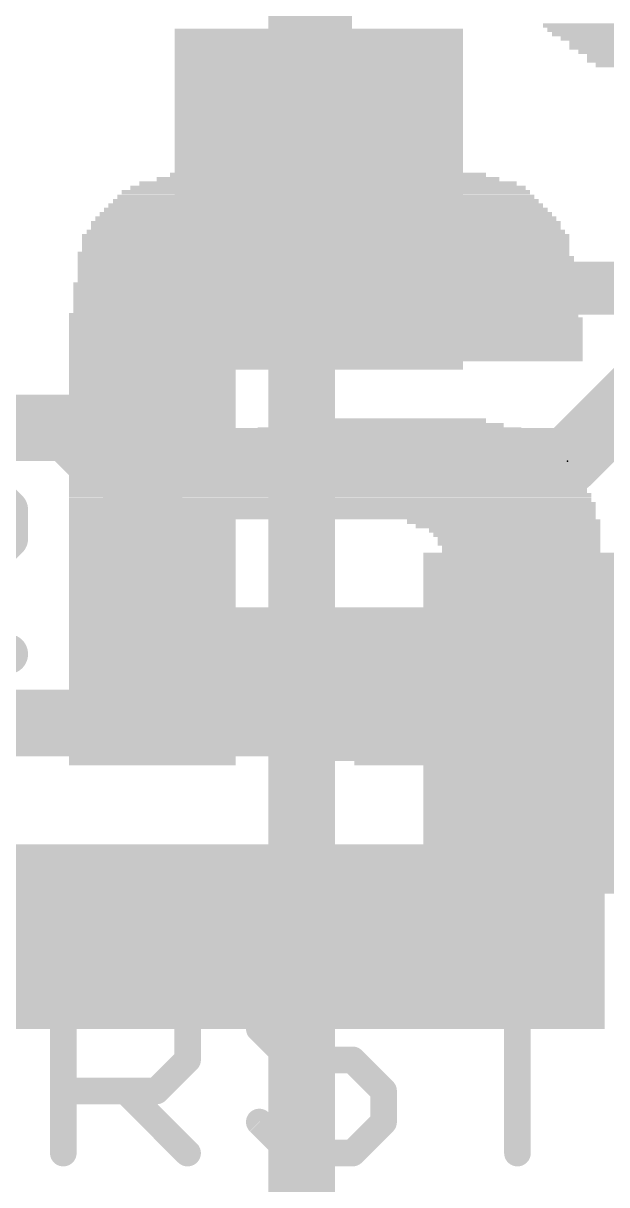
# Model space of a CAD drawing. Extents: x -13.3 to 27, y -0.1 to 27.4.
# Drawn here: x 18.622 to 20.85, y 2.444 to 6.879 of the extents above; entities that cross this region are included whole.
import ezdxf

# ---------------------------------------------------------------- set-up
doc = ezdxf.new("R2010")
doc.units = 0
for name, color, linetype in [('1', 12, 'CONTINUOUS'), ('16', 132, 'CONTINUOUS'), ('21', 40, 'CONTINUOUS'), ('22', 6, 'CONTINUOUS'), ('23', 40, 'CONTINUOUS'), ('25', 253, 'CONTINUOUS'), ('29', 253, 'CONTINUOUS'), ('31', 253, 'CONTINUOUS'), ('51', 253, 'CONTINUOUS')]:
    doc.layers.add(name, color=color, linetype=linetype)

# ---------------------------------------------------------------- blocks, each defined once
blk = doc.blocks.new('RECT')
blk.add_solid([(-0.5, -0.5), (0.5, -0.5), (-0.5, 0.5), (0.5, 0.5)])

msp = doc.modelspace()

# ---------------------------------------------------------------- linework, layer by layer
at = {"layer": '1', "const_width": 0.254}
for points in [[(19.751, 7.366), (19.751, 6.207)], [(20.701, 5.207), (21.651, 6.157)], [(17.145, 5.334), (18.796, 5.334)], [(18.796, 5.334), (18.923, 5.207)], [(18.923, 5.207), (20.701, 5.207)], [(18.018, 4.207), (20.701, 4.207)]]:
    msp.add_lwpolyline(points, dxfattribs=at)
at = {"layer": '1', "const_width": 0.127}
for points in [[(19.6875, 6.207, 1), (19.8145, 6.207)], [(18.8409, 5.3789, 1), (18.7511, 5.2891)], [(18.796, 5.2705, 1), (18.796, 5.3975)], [(18.923, 5.2705, 1), (18.923, 5.1435)], [(20.701, 5.1435, 1), (20.701, 5.2705)], [(18.8781, 5.1621, 1), (18.9679, 5.2519)], [(20.6561, 5.2519, 1), (20.7459, 5.1621)], [(20.701, 4.1435, 1), (20.701, 4.2705)]]:
    msp.add_lwpolyline(points, format="xyb", dxfattribs=at)
at = {"layer": '16', "const_width": 0.254}
msp.add_lwpolyline([(19.685, 1.27), (19.685, 8.636)], dxfattribs=at)
at = {"layer": '21'}
for points, const_width in [([(19.0286, 4.5466), (19.0286, 5.8594)], 0.2032), ([(20.4786, 5.8674), (20.9374, 5.8674)], 0.2032), ([(19.9874, 4.5466), (19.0286, 4.5466)], 0.2032), ([(18.7752, 2.5654), (18.7752, 3.2772)], 0.1016), ([(18.7752, 3.2772), (19.1311, 3.2772)], 0.1016), ([(19.1311, 3.2772), (19.2497, 3.1586)], 0.1016), ([(19.6422, 3.2772), (19.5236, 3.1586)], 0.1016), ([(19.8795, 3.2772), (19.6422, 3.2772)], 0.1016), ([(19.9981, 3.1586), (19.8795, 3.2772)], 0.1016), ([(20.272, 3.2772), (20.7465, 3.2772)], 0.1016), ([(20.5093, 2.5654), (20.5093, 3.2772)], 0.1016), ([(19.2497, 3.1586), (19.2497, 2.9213)], 0.1016), ([(19.5236, 3.1586), (19.5236, 3.0399)], 0.1016), ([(19.5236, 3.0399), (19.6422, 2.9213)], 0.1016), ([(19.2497, 2.9213), (19.1311, 2.8027)], 0.1016), ([(19.6422, 2.9213), (19.8795, 2.9213)], 0.1016), ([(19.8795, 2.9213), (19.9981, 2.8027)], 0.1016), ([(19.1311, 2.8027), (18.7752, 2.8027)], 0.1016), ([(19.0124, 2.8027), (19.2497, 2.5654)], 0.1016), ([(19.9981, 2.8027), (19.9981, 2.684)], 0.1016), ([(19.6422, 2.5654), (19.5236, 2.684)], 0.1016), ([(19.9981, 2.684), (19.8795, 2.5654)], 0.1016), ([(19.8795, 2.5654), (19.6422, 2.5654)], 0.1016)]:
    msp.add_lwpolyline(points, dxfattribs=dict(at, const_width=const_width))
for points, const_width in [([(19.0794, 5.8594, 1), (18.9778, 5.8594)], 0.1016), ([(20.4786, 5.9182, 1), (20.4786, 5.8166)], 0.1016), ([(19.0286, 4.5974, 1), (19.0286, 4.4958)], 0.1016), ([(19.9874, 4.4958, 1), (19.9874, 4.5974)], 0.1016), ([(18.9778, 4.5466, 1), (19.0794, 4.5466)], 0.1016), ([(18.8006, 3.2772, 1), (18.7498, 3.2772)], 0.0508), ([(18.7752, 3.3026, 1), (18.7752, 3.2518)], 0.0508), ([(19.149, 3.2952, 1), (19.1131, 3.2592)], 0.0508), ([(19.1311, 3.2518, 1), (19.1311, 3.3026)], 0.0508), ([(19.6422, 3.3026, 1), (19.6422, 3.2518)], 0.0508), ([(19.6602, 3.2592, 1), (19.6243, 3.2952)], 0.0508), ([(19.8975, 3.2952, 1), (19.8615, 3.2592)], 0.0508), ([(19.8795, 3.2518, 1), (19.8795, 3.3026)], 0.0508), ([(20.272, 3.3026, 1), (20.272, 3.2518)], 0.0508), ([(20.5347, 3.2772, 1), (20.4839, 3.2772)], 0.0508), ([(20.7465, 3.2518, 1), (20.7465, 3.3026)], 0.0508), ([(19.2751, 3.1586, 1), (19.2243, 3.1586)], 0.0508), ([(19.2318, 3.1406, 1), (19.2677, 3.1765)], 0.0508), ([(19.549, 3.1586, 1), (19.4982, 3.1586)], 0.0508), ([(19.5056, 3.1765, 1), (19.5416, 3.1406)], 0.0508), ([(19.9802, 3.1406, 1), (20.0161, 3.1765)], 0.0508), ([(19.5416, 3.0579, 1), (19.5056, 3.022)], 0.0508), ([(19.4982, 3.0399, 1), (19.549, 3.0399)], 0.0508), ([(19.2677, 2.9033, 1), (19.2318, 2.9393)], 0.0508), ([(19.6422, 2.9467, 1), (19.6422, 2.8959)], 0.0508), ([(19.8975, 2.9393, 1), (19.8615, 2.9033)], 0.0508), ([(19.8795, 2.8959, 1), (19.8795, 2.9467)], 0.0508), ([(19.2243, 2.9213, 1), (19.2751, 2.9213)], 0.0508), ([(19.6243, 2.9033, 1), (19.6602, 2.9393)], 0.0508), ([(18.7752, 2.8281, 1), (18.7752, 2.7773)], 0.0508), ([(19.0304, 2.8206, 1), (18.9945, 2.7847)], 0.0508), ([(19.1131, 2.8206, 1), (19.149, 2.7847)], 0.0508), ([(19.1311, 2.7773, 1), (19.1311, 2.8281)], 0.0508), ([(20.0235, 2.8027, 1), (19.9727, 2.8027)], 0.0508), ([(19.9802, 2.7847, 1), (20.0161, 2.8206)], 0.0508), ([(19.5416, 2.702, 1), (19.5056, 2.6661)], 0.0508), ([(19.9727, 2.684, 1), (20.0235, 2.684)], 0.0508), ([(20.0161, 2.6661, 1), (19.9802, 2.702)], 0.0508), ([(19.6422, 2.5908, 1), (19.6422, 2.54)], 0.0508), ([(19.8795, 2.54, 1), (19.8795, 2.5908)], 0.0508), ([(18.7498, 2.5654, 1), (18.8006, 2.5654)], 0.0508), ([(19.2318, 2.5474, 1), (19.2677, 2.5834)], 0.0508), ([(19.6243, 2.5474, 1), (19.6602, 2.5834)], 0.0508), ([(19.8615, 2.5834, 1), (19.8975, 2.5474)], 0.0508), ([(20.4839, 2.5654, 1), (20.5347, 2.5654)], 0.0508)]:
    msp.add_lwpolyline(points, format="xyb", dxfattribs=dict(at, const_width=const_width))
at = {"layer": '23'}
msp.add_point((20.701, 5.207), dxfattribs=at)
at = {"layer": '25', "const_width": 0.1524}
for points in [[(18.5644, 5.0212), (18.4543, 5.1314)], [(18.5644, 4.911), (18.5644, 5.0212)], [(18.1238, 4.4704), (18.5644, 4.911)], [(18.5644, 4.4704), (18.1238, 4.4704)]]:
    msp.add_lwpolyline(points, dxfattribs=at)
at = {"layer": '25', "const_width": 0.0762}
for points in [[(18.6025, 5.0212, 1), (18.5263, 5.0212)], [(18.5375, 4.9943, 1), (18.5914, 5.0481)], [(18.5914, 4.8841, 1), (18.5375, 4.938)], [(18.5263, 4.911, 1), (18.6025, 4.911)], [(18.5644, 4.4323, 1), (18.5644, 4.5085)]]:
    msp.add_lwpolyline(points, format="xyb", dxfattribs=at)
at = {"layer": '51'}
for points, const_width in [([(19.1286, 4.5466), (19.1286, 5.8674)], 0.2032), ([(19.1286, 5.8674), (22.2734, 5.8674)], 0.1524), ([(22.2734, 4.5466), (19.1286, 4.5466)], 0.2032)]:
    msp.add_lwpolyline(points, dxfattribs=dict(at, const_width=const_width))
for points, const_width in [([(19.1794, 5.8674, 1), (19.0778, 5.8674)], 0.1016), ([(19.1286, 5.9055, 1), (19.1286, 5.8293)], 0.0762), ([(19.1286, 4.5974, 1), (19.1286, 4.4958)], 0.1016), ([(19.0778, 4.5466, 1), (19.1794, 4.5466)], 0.1016)]:
    msp.add_lwpolyline(points, format="xyb", dxfattribs=dict(at, const_width=const_width))

# ---------------------------------------------------------------- block references
at = {"layer": '1', "yscale": 1.2, "rotation": 180}
for p in [(19.751, 6.207), (20.701, 4.207)]:
    msp.add_blockref('RECT', p, dxfattribs=at)
at = {"layer": '22', "rotation": 180}
for p, xscale, yscale in [((21.7137, 6.8702), 2.2128, 0.0168), ((21.7053, 6.8534), 2.1626, 0.0168), ((21.7137, 6.8367), 2.1458, 0.0167), ((21.7137, 6.8199), 2.0788, 0.0168), ((21.7221, 6.8032), 2.0284, 0.0167), ((21.7221, 6.7864), 2.0284, 0.0168), ((21.7221, 6.7696), 1.9614, 0.0168), ((21.7305, 6.7529), 1.9111, 0.0167), ((21.7305, 6.7361), 1.9111, 0.0168), ((21.7388, 6.7193), 1.8608, 0.0168), ((19.7858, 6.3002), 1.207, 0.0168), ((19.7858, 6.2499), 1.5087, 0.0168), ((19.7858, 6.2667), 1.4417, 0.0168), ((19.7858, 6.2835), 1.3076, 0.0167), ((19.7775, 6.1997), 1.6261, 0.0167), ((19.7775, 6.2164), 1.5925, 0.0168), ((19.7775, 6.2332), 1.5591, 0.0167), ((19.7775, 6.1661), 1.6931, 0.0168), ((19.7775, 6.1829), 1.6597, 0.0168), ((19.7775, 6.1158), 1.7937, 0.0168), ((19.7775, 6.1326), 1.7603, 0.0168), ((19.7775, 6.1494), 1.7267, 0.0167), ((19.7775, 6.0823), 1.8273, 0.0168), ((19.7775, 6.0991), 1.7937, 0.0167), ((19.7775, 6.0655), 1.8608, 0.0168), ((19.7775, 6.0488), 1.8608, 0.0167), ((19.7775, 6.032), 1.8608, 0.0168), ((19.7691, 5.9985), 1.8776, 0.0167), ((19.7775, 5.9817), 1.8943, 0.0168), ((19.7775, 6.0152), 1.8608, 0.0168), ((19.7775, 5.9649), 1.8943, 0.0167), ((19.7775, 5.9482), 1.8943, 0.0168), ((19.7775, 5.9314), 1.8943, 0.0168), ((19.7775, 5.9146), 1.8943, 0.0167), ((19.7775, 5.8979), 1.8943, 0.0168), ((19.7775, 5.8811), 1.9279, 0.0168), ((19.7775, 5.8643), 1.9279, 0.0167), ((19.7775, 5.8476), 1.9279, 0.0168), ((19.7775, 5.8308), 1.9279, 0.0168), ((19.1572, 5.814), 0.6873, 0.0167), ((20.4145, 5.814), 0.6538, 0.0167), ((19.132, 5.7638), 0.6705, 0.0168), ((19.1488, 5.7973), 0.6706, 0.0168), ((19.1404, 5.7805), 0.6538, 0.0167), ((20.4145, 5.7973), 0.6538, 0.0168), ((20.4313, 5.7805), 0.6203, 0.0167), ((20.4313, 5.7638), 0.6203, 0.0168), ((19.132, 5.747), 0.6705, 0.0168), ((19.1237, 5.7302), 0.6538, 0.0167), ((19.1237, 5.7135), 0.6538, 0.0168), ((20.4396, 5.747), 0.637, 0.0168), ((20.448, 5.7302), 0.6202, 0.0167), ((20.448, 5.7135), 0.6202, 0.0168), ((19.1237, 5.6967), 0.6538, 0.0168), ((19.1237, 5.6799), 0.6538, 0.0167), ((20.448, 5.6967), 0.6202, 0.0168), ((20.4564, 5.6799), 0.6035, 0.0167), ((19.1153, 5.6632), 0.637, 0.0168), ((19.1153, 5.6464), 0.637, 0.0168), ((19.1153, 5.6297), 0.637, 0.0167), ((20.4564, 5.6632), 0.6035, 0.0168), ((20.4564, 5.6464), 0.6035, 0.0168), ((20.4564, 5.6297), 0.6035, 0.0167), ((19.1153, 5.6129), 0.637, 0.0168), ((19.1153, 5.5961), 0.637, 0.0168), ((19.1153, 5.5794), 0.637, 0.0167), ((20.4564, 5.6129), 0.6035, 0.0168), ((20.4564, 5.5961), 0.6035, 0.0168), ((19.1153, 5.5626), 0.637, 0.0168), ((19.1153, 5.5459), 0.637, 0.0167), ((19.1153, 5.5291), 0.637, 0.0168), ((19.1153, 5.5123), 0.637, 0.0168), ((19.1153, 5.4956), 0.637, 0.0167), ((19.1153, 5.4788), 0.637, 0.0168), ((19.1153, 5.462), 0.637, 0.0168), ((19.1153, 5.4453), 0.637, 0.0167), ((19.1153, 5.4285), 0.637, 0.0168), ((19.1153, 5.4117), 0.637, 0.0168), ((19.1153, 5.395), 0.637, 0.0167), ((19.1153, 5.3782), 0.637, 0.0168), ((19.1153, 5.3615), 0.637, 0.0167), ((20.0624, 5.3615), 0.6538, 0.0167), ((19.1153, 5.3447), 0.637, 0.0168), ((19.1153, 5.3279), 0.637, 0.0168), ((20.0206, 5.3279), 1.0059, 0.0168), ((20.0541, 5.3447), 0.8047, 0.0168), ((19.6852, 5.3112), 1.7769, 0.0167), ((19.702, 5.2944), 1.8105, 0.0168), ((19.7188, 5.2776), 1.844, 0.0168), ((19.7355, 5.2441), 1.8775, 0.0168), ((19.7272, 5.2609), 1.8608, 0.0167), ((19.7523, 5.2273), 1.9111, 0.0168), ((19.7523, 5.2106), 1.9111, 0.0167), ((19.7607, 5.1938), 1.9278, 0.0168), ((19.7691, 5.177), 1.9446, 0.0168), ((19.7775, 5.1603), 1.9613, 0.0167), ((19.7775, 5.1435), 1.9613, 0.0168), ((19.7858, 5.1268), 1.9781, 0.0167), ((19.7858, 5.11), 1.9781, 0.0168), ((19.7858, 5.0932), 1.9781, 0.0168), ((19.7943, 5.0765), 1.9949, 0.0167), ((19.7943, 5.0597), 1.9949, 0.0168), ((19.8026, 5.0429), 2.0116, 0.0168), ((19.8026, 5.0262), 2.0116, 0.0167), ((19.8026, 5.0094), 2.0116, 0.0168), ((19.8026, 4.9926), 2.0116, 0.0168), ((19.1153, 4.9759), 0.637, 0.0167), ((19.1153, 4.9591), 0.637, 0.0168), ((20.4564, 4.9759), 0.7376, 0.0167), ((20.4732, 4.9591), 0.7041, 0.0168), ((19.1153, 4.9424), 0.637, 0.0167), ((19.1153, 4.9256), 0.637, 0.0168), ((20.4983, 4.9424), 0.6538, 0.0167), ((20.5067, 4.9256), 0.637, 0.0168), ((19.1153, 4.9088), 0.637, 0.0168), ((19.1153, 4.8921), 0.637, 0.0167), ((19.1153, 4.8753), 0.637, 0.0168), ((20.5151, 4.9088), 0.6203, 0.0168), ((20.5151, 4.8921), 0.6203, 0.0167), ((20.5235, 4.8753), 0.6035, 0.0168), ((19.1153, 4.8585), 0.637, 0.0168), ((19.1153, 4.8418), 0.637, 0.0167), ((19.1153, 4.825), 0.637, 0.0168), ((20.5235, 4.8585), 0.6035, 0.0168), ((20.5235, 4.8418), 0.6035, 0.0167), ((20.5235, 4.825), 0.6035, 0.0168), ((19.1153, 4.8082), 0.637, 0.0168), ((19.1153, 4.7915), 0.637, 0.0167), ((20.5235, 4.8082), 0.6035, 0.0168), ((20.5319, 4.7915), 0.6203, 0.0167), ((19.1153, 4.7747), 0.637, 0.0168), ((19.1153, 4.7579), 0.637, 0.0168), ((19.1153, 4.7412), 0.637, 0.0167), ((20.5319, 4.7747), 0.6203, 0.0168), ((20.5319, 4.7579), 0.6203, 0.0168), ((20.5319, 4.7412), 0.6203, 0.0167), ((19.1153, 4.7244), 0.637, 0.0168), ((19.1153, 4.7077), 0.637, 0.0167), ((20.5319, 4.7244), 0.6203, 0.0168), ((20.5319, 4.7077), 0.6203, 0.0167), ((19.1153, 4.6909), 0.637, 0.0168), ((19.1153, 4.6741), 0.637, 0.0168), ((19.1153, 4.6574), 0.637, 0.0167), ((20.5319, 4.6909), 0.6203, 0.0168), ((20.5319, 4.6741), 0.6203, 0.0168), ((20.5319, 4.6574), 0.6203, 0.0167), ((19.1153, 4.6406), 0.637, 0.0168), ((19.1153, 4.6238), 0.637, 0.0168), ((19.132, 4.6071), 0.6705, 0.0167), ((20.5319, 4.6406), 0.6203, 0.0168), ((20.5319, 4.6238), 0.6203, 0.0168), ((20.5319, 4.6071), 0.6203, 0.0167), ((19.1488, 4.5903), 0.704, 0.0168), ((19.174, 4.5735), 0.7543, 0.0168), ((20.5235, 4.5735), 0.6371, 0.0168), ((20.5319, 4.5903), 0.6203, 0.0168), ((19.1823, 4.5568), 0.7711, 0.0167), ((19.2075, 4.54), 0.8214, 0.0168), ((19.2411, 4.5232), 0.8885, 0.0167), ((20.4899, 4.5232), 0.6706, 0.0167), ((20.5151, 4.54), 0.6538, 0.0168), ((20.5235, 4.5568), 0.6371, 0.0167), ((19.2746, 4.5065), 0.9555, 0.0168), ((19.811, 4.4897), 2.0284, 0.0168), ((19.811, 4.4729), 2.0284, 0.0167), ((20.4732, 4.5065), 0.7041, 0.0168), ((19.811, 4.4562), 2.0284, 0.0168), ((19.811, 4.4394), 2.0284, 0.0168), ((19.811, 4.4226), 2.0284, 0.0167), ((19.811, 4.4059), 2.0284, 0.0168), ((19.811, 4.3891), 2.0284, 0.0168), ((19.8026, 4.3723), 2.0116, 0.0167), ((19.8026, 4.3556), 2.0116, 0.0168), ((19.8026, 4.3388), 2.0116, 0.0168), ((19.8026, 4.322), 2.0116, 0.0167), ((19.8026, 4.3053), 2.0116, 0.0168), ((19.1153, 4.2885), 0.637, 0.0167), ((19.1153, 4.2718), 0.637, 0.0168), ((19.1153, 4.255), 0.637, 0.0168), ((20.1295, 4.2885), 1.3244, 0.0167), ((20.1211, 4.2718), 1.3076, 0.0168), ((20.1379, 4.255), 1.2741, 0.0168), ((19.1153, 4.2382), 0.637, 0.0167), ((19.1153, 4.2215), 0.637, 0.0168), ((19.1153, 4.2047), 0.637, 0.0168), ((20.1379, 4.2382), 1.2405, 0.0167), ((20.1463, 4.2215), 1.2237, 0.0168), ((20.163, 4.2047), 1.1902, 0.0168), ((19.1153, 4.1879), 0.637, 0.0167), ((19.1153, 4.1712), 0.637, 0.0168), ((20.1547, 4.1879), 1.1399, 0.0167), ((20.163, 4.1712), 1.1232, 0.0168), ((19.1153, 4.1544), 0.637, 0.0168), ((19.1153, 4.1376), 0.637, 0.0167), ((19.1153, 4.1209), 0.637, 0.0168), ((20.1715, 4.1544), 1.0729, 0.0168), ((20.1714, 4.1376), 1.0058, 0.0167), ((20.1798, 4.1209), 0.989, 0.0168), ((19.1153, 4.1042), 0.637, 0.0167), ((19.1153, 4.0874), 0.637, 0.0168), ((20.1798, 4.1042), 0.922, 0.0167), ((20.1798, 4.0874), 0.8214, 0.0168), ((19.1153, 4.0706), 0.637, 0.0168), ((19.1153, 4.0539), 0.637, 0.0167), ((20.1798, 4.0706), 0.7879, 0.0168), ((20.1798, 4.0539), 0.5868, 0.0167), ((13.843, 3.7353), 13.998, 0.0168), ((13.843, 3.7186), 13.998, 0.0167), ((13.843, 3.7018), 13.998, 0.0168), ((13.843, 3.6851), 13.998, 0.0167), ((13.843, 3.6683), 13.998, 0.0168), ((13.843, 3.6515), 13.998, 0.0168), ((17.4222, 3.6348), 6.8397, 0.0167), ((17.4222, 3.618), 6.8397, 0.0168), ((17.4222, 3.6012), 6.8397, 0.0168), ((17.4222, 3.5845), 6.8397, 0.0167), ((17.4222, 3.5677), 6.8397, 0.0168), ((17.4222, 3.5509), 6.8397, 0.0168), ((17.4222, 3.5342), 6.8397, 0.0167), ((17.4222, 3.5174), 6.8397, 0.0168), ((17.4222, 3.5006), 6.8397, 0.0168), ((17.4222, 3.4839), 6.8397, 0.0167), ((17.4222, 3.4671), 6.8397, 0.0168), ((17.4222, 3.4504), 6.8397, 0.0167), ((17.4222, 3.4336), 6.8397, 0.0168), ((17.4222, 3.4168), 6.8397, 0.0168), ((17.4222, 3.4001), 6.8397, 0.0167), ((17.4222, 3.3833), 6.8397, 0.0168), ((17.4222, 3.3665), 6.8397, 0.0168), ((17.4222, 3.3498), 6.8397, 0.0167), ((17.4222, 3.333), 6.8397, 0.0168), ((17.4222, 3.3162), 6.8397, 0.0168), ((17.4222, 3.2995), 6.8397, 0.0167), ((17.4222, 3.2827), 6.8397, 0.0168), ((17.4222, 3.266), 6.8397, 0.0167), ((17.4222, 3.2492), 6.8397, 0.0168), ((17.4222, 3.2324), 6.8397, 0.0168), ((17.4222, 3.2157), 6.8397, 0.0167), ((17.4222, 3.1989), 6.8397, 0.0168), ((17.4222, 3.1821), 6.8397, 0.0168), ((17.4222, 3.1654), 6.8397, 0.0167), ((17.4222, 3.1486), 6.8397, 0.0168), ((17.4222, 3.1318), 6.8397, 0.0168), ((17.4222, 3.1151), 6.8397, 0.0167), ((17.4222, 3.0983), 6.8397, 0.0168), ((17.4222, 3.0815), 6.8397, 0.0168), ((17.4222, 3.0648), 6.8397, 0.0167), ((17.4222, 3.048), 6.8397, 0.0168)]:
    msp.add_blockref('RECT', p, dxfattribs=dict(at, xscale=xscale, yscale=yscale))
at = {"layer": '29', "xscale": 1.1016, "yscale": 1.3016, "rotation": 180}
for p in [(19.751, 6.207), (20.701, 4.207)]:
    msp.add_blockref('RECT', p, dxfattribs=at)
at = {"layer": '31', "yscale": 1.2, "rotation": 180}
for p in [(19.751, 6.207), (20.701, 4.207)]:
    msp.add_blockref('RECT', p, dxfattribs=at)
at = {"layer": '51', "xscale": 0.4572, "yscale": 0.5842, "rotation": 180}
for p in [(19.7612, 6.2103), (20.701, 4.2037)]:
    msp.add_blockref('RECT', p, dxfattribs=at)

doc.saveas('drawing.dxf')
